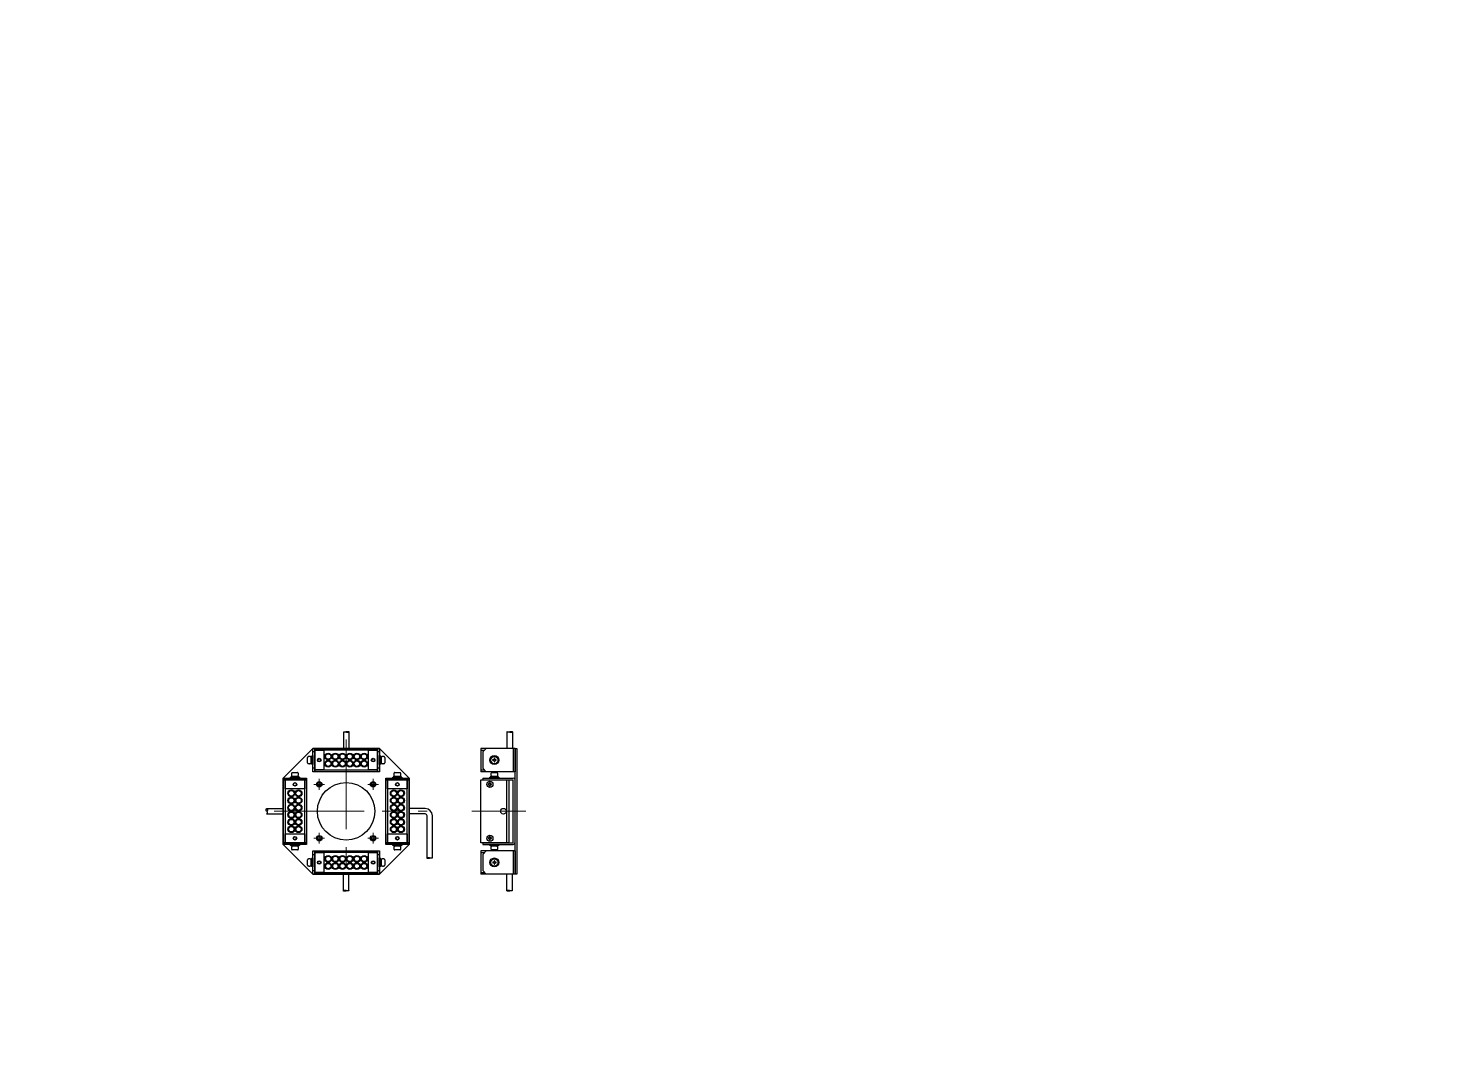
# Paper-space layout 'A3_1_2' of a CAD drawing. Header units: millimetres. Extents: x 0 to 392, y 0 to 286.
# The model-space entities are those that its viewports show. They can reach past a viewport. Long polylines and large blocks are cut down to what shows.
import ezdxf

# ---------------------------------------------------------------- set-up
doc = ezdxf.new("R2010")
doc.units = ezdxf.units.MM
doc.linetypes.add('CENTER', pattern=[2, 1.25, -0.25, 0.25, -0.25])
doc.layers.get('0').update_dxf_attribs({"lineweight": 30})
doc.layers.add('2KD_寸法１', color=7, linetype='Continuous', lineweight=15)
doc.layers.add('PINOFF', color=6, linetype='Continuous', lineweight=9)
doc.layers.get('PINOFF').freeze()

# ---------------------------------------------------------------- blocks, each defined once
blk = doc.blocks.new('A$C198401AF')
for p, q in [((14.5, 44.31), (14.5, 35)), ((17.5, 44.31), (17.5, 35)), ((3, 35), (0, 35)), ((0, 35), (0, 34)), ((0, 34), (2, 34)), ((0, 34), (0, 23)), ((1, 33), (3, 35)), ((1, 33), (1, 24)), ((19, 35), (3, 35)), ((18, 35), (18, 22)), ((19, 35), (20, 35)), ((19, -35), (19, 35)), ((19, 35), (19, 22)), ((20, 35), (20, -35)), ((1, 24), (3, 22)), ((7.21, 28.7), (6.91, 28.7)), ((7.21, 28.3), (6.91, 28.3)), ((7.3, 28.79), (7.21, 28.7)), ((7.3, 28.21), (7.21, 28.3)), ((7.3, 28.79), (7.3, 29.09)), ((7.3, 28.21), (7.3, 27.91)), ((7.7, 28.79), (7.7, 29.09)), ((7.7, 28.79), (7.79, 28.7)), ((7.7, 28.21), (7.79, 28.3)), ((7.7, 28.21), (7.7, 27.91)), ((7.79, 28.7), (8.09, 28.7)), ((7.79, 28.3), (8.09, 28.3)), ((0, 23), (2, 23)), ((0, 23), (0, 22)), ((3, 22), (0, 22)), ((0, 17.5), (15.5, 17.5)), ((0, -17.5), (0, 17.5)), ((1, 18.5), (18, 18.5)), ((1, 18.5), (1, 17.5)), ((1, 17.5), (18, 17.5)), ((19, 22), (3, 22)), ((5, 19), (10, 19)), ((5, 18.5), (5, 19)), ((10, 18.5), (5, 18.5)), ((5.5, 19.5), (9.5, 19.5)), ((5.5, 19), (5.5, 19.5)), ((9.5, 19), (5.5, 19)), ((6, 21.5), (9, 21.5)), ((6, 19.5), (9, 19.5)), ((9.5, 19.5), (9.5, 19)), ((10, 19), (10, 18.5)), ((14.5, -17.5), (14.5, 17.5)), ((15.5, 17.5), (15.5, -17.5)), ((18, -17.5), (18, 17.5)), ((19, -17.5), (19, 17.5)), ((4.71, 15.2), (4.41, 15.2)), ((4.71, 14.8), (4.41, 14.8)), ((4.71, 15.2), (4.8, 15.29)), ((4.71, 14.8), (4.8, 14.71)), ((4.8, 15.29), (4.8, 15.59)), ((4.8, 14.71), (4.8, 14.41)), ((5.2, 15.29), (5.2, 15.59)), ((5.29, 15.2), (5.2, 15.29)), ((5.29, 14.8), (5.2, 14.71)), ((5.2, 14.71), (5.2, 14.41)), ((5.29, 15.2), (5.59, 15.2)), ((5.29, 14.8), (5.59, 14.8)), ((4.71, -14.8), (4.41, -14.8)), ((4.71, -15.2), (4.41, -15.2)), ((4.71, -14.8), (4.8, -14.71)), ((4.71, -15.2), (4.8, -15.29)), ((4.8, -14.71), (4.8, -14.41)), ((4.8, -15.29), (4.8, -15.59)), ((5.2, -14.71), (5.2, -14.41)), ((5.29, -14.8), (5.2, -14.71)), ((5.29, -15.2), (5.2, -15.29)), ((5.2, -15.29), (5.2, -15.59)), ((5.29, -14.8), (5.59, -14.8)), ((5.29, -15.2), (5.59, -15.2)), ((15.5, -17.5), (0, -17.5)), ((3, -22), (0, -22)), ((0, -22), (0, -23)), ((0, -23), (2, -23)), ((0, -23), (0, -34)), ((1, -17.5), (18, -17.5)), ((1, -17.5), (1, -18.5)), ((1, -18.5), (18, -18.5)), ((1, -24), (3, -22)), ((19, -22), (3, -22)), ((5, -19), (5, -18.5)), ((5, -18.5), (10, -18.5)), ((10, -19), (5, -19)), ((5.5, -19.5), (5.5, -19)), ((5.5, -19), (9.5, -19)), ((9.5, -19.5), (5.5, -19.5)), ((9, -19.5), (6, -19.5)), ((9, -21.5), (6, -21.5)), ((9.5, -19), (9.5, -19.5)), ((10, -18.5), (10, -19)), ((18, -22), (18, -35)), ((19, -22), (19, -35)), ((1, -24), (1, -33)), ((7.21, -28.3), (6.91, -28.3)), ((7.21, -28.7), (6.91, -28.7)), ((7.3, -28.21), (7.21, -28.3)), ((7.3, -28.79), (7.21, -28.7)), ((7.3, -28.21), (7.3, -27.91)), ((7.3, -28.79), (7.3, -29.09)), ((7.7, -28.21), (7.7, -27.91)), ((7.7, -28.21), (7.79, -28.3)), ((7.7, -28.79), (7.79, -28.7)), ((7.7, -28.79), (7.7, -29.09)), ((7.79, -28.3), (8.09, -28.3)), ((7.79, -28.7), (8.09, -28.7)), ((0, -34), (2, -34)), ((0, -34), (0, -35)), ((3, -35), (0, -35)), ((1, -33), (3, -35)), ((19, -35), (3, -35)), ((14.5, -44.31), (14.5, -35)), ((17.5, -44.31), (17.5, -35)), ((20, -35), (19, -35))]:
    blk.add_line(p, q)
for points in [[(16, 44.26), (15.99, 44.22), (15.95, 44.18), (15.9, 44.14), (15.82, 44.11), (15.73, 44.08), (15.62, 44.05), (15.51, 44.03), (15.38, 44.02), (15.25, 44.02), (15.12, 44.02), (14.99, 44.03), (14.88, 44.05), (14.77, 44.08), (14.68, 44.11), (14.6, 44.14), (14.55, 44.18), (14.51, 44.22), (14.5, 44.26)], [(17.38, 44.25), (17.38, 44.22), (17.37, 44.18), (17.35, 44.15), (17.34, 44.11), (17.31, 44.08), (17.28, 44.05), (17.25, 44.02), (17.21, 43.99), (17.17, 43.97), (17.12, 43.94), (17.07, 43.92), (17.02, 43.9), (16.96, 43.89), (16.91, 43.87), (16.85, 43.86), (16.78, 43.86), (16.72, 43.85), (16.66, 43.85), (16.6, 43.85), (16.53, 43.86), (16.47, 43.86), (16.41, 43.87), (16.36, 43.89), (16.3, 43.9), (16.25, 43.92), (16.2, 43.94), (16.15, 43.97), (16.11, 43.99), (16.07, 44.02), (16.04, 44.05), (16.01, 44.08), (15.98, 44.11), (15.96, 44.15), (15.95, 44.18), (15.94, 44.22), (15.94, 44.25)], [(16, 44.26), (16.01, 44.3), (16.05, 44.34), (16.1, 44.38), (16.18, 44.41), (16.27, 44.44), (16.38, 44.47), (16.49, 44.49), (16.62, 44.5), (16.75, 44.5), (16.88, 44.5), (17.01, 44.49), (17.13, 44.47), (17.23, 44.44), (17.32, 44.41), (17.4, 44.38), (17.45, 44.34), (17.49, 44.3), (17.5, 44.26)], [(6.91, 28.7), (6.88, 28.7), (6.84, 28.69), (6.81, 28.69), (6.78, 28.68), (6.75, 28.68), (6.72, 28.67), (6.69, 28.66), (6.66, 28.65), (6.64, 28.64), (6.61, 28.63), (6.59, 28.61), (6.57, 28.6), (6.56, 28.58), (6.54, 28.57), (6.53, 28.55), (6.53, 28.53), (6.52, 28.52), (6.52, 28.5), (6.52, 28.48), (6.53, 28.47), (6.53, 28.45), (6.54, 28.43), (6.56, 28.42), (6.57, 28.4), (6.59, 28.39), (6.61, 28.37), (6.64, 28.36), (6.66, 28.35), (6.69, 28.34), (6.72, 28.33), (6.75, 28.32), (6.78, 28.32), (6.81, 28.31), (6.84, 28.31), (6.88, 28.3), (6.91, 28.3)], [(7.7, 29.09), (7.7, 29.12), (7.69, 29.16), (7.69, 29.19), (7.68, 29.22), (7.68, 29.25), (7.67, 29.28), (7.66, 29.31), (7.65, 29.34), (7.64, 29.36), (7.63, 29.39), (7.61, 29.41), (7.6, 29.43), (7.58, 29.44), (7.57, 29.46), (7.55, 29.47), (7.53, 29.47), (7.52, 29.48), (7.5, 29.48), (7.48, 29.48), (7.47, 29.47), (7.45, 29.47), (7.43, 29.46), (7.42, 29.44), (7.4, 29.43), (7.39, 29.41), (7.37, 29.39), (7.36, 29.36), (7.35, 29.34), (7.34, 29.31), (7.33, 29.28), (7.32, 29.25), (7.32, 29.22), (7.31, 29.19), (7.31, 29.16), (7.3, 29.12), (7.3, 29.09)], [(7.3, 27.91), (7.3, 27.88), (7.31, 27.84), (7.31, 27.81), (7.32, 27.78), (7.32, 27.75), (7.33, 27.72), (7.34, 27.69), (7.35, 27.66), (7.36, 27.64), (7.37, 27.61), (7.39, 27.59), (7.4, 27.57), (7.42, 27.56), (7.43, 27.54), (7.45, 27.53), (7.47, 27.53), (7.48, 27.52), (7.5, 27.52), (7.52, 27.52), (7.53, 27.53), (7.55, 27.53), (7.57, 27.54), (7.58, 27.56), (7.6, 27.57), (7.61, 27.59), (7.63, 27.61), (7.64, 27.64), (7.65, 27.66), (7.66, 27.69), (7.67, 27.72), (7.68, 27.75), (7.68, 27.78), (7.69, 27.81), (7.69, 27.84), (7.7, 27.88), (7.7, 27.91)], [(8.09, 28.3), (8.12, 28.3), (8.16, 28.31), (8.19, 28.31), (8.22, 28.32), (8.25, 28.32), (8.28, 28.33), (8.31, 28.34), (8.34, 28.35), (8.36, 28.36), (8.39, 28.37), (8.41, 28.39), (8.43, 28.4), (8.44, 28.42), (8.46, 28.43), (8.47, 28.45), (8.47, 28.47), (8.48, 28.48), (8.48, 28.5), (8.48, 28.52), (8.47, 28.53), (8.47, 28.55), (8.46, 28.57), (8.44, 28.58), (8.43, 28.6), (8.41, 28.61), (8.39, 28.63), (8.36, 28.64), (8.34, 28.65), (8.31, 28.66), (8.28, 28.67), (8.25, 28.68), (8.22, 28.68), (8.19, 28.69), (8.16, 28.69), (8.12, 28.7), (8.09, 28.7)], [(5.2, 15.59), (5.2, 15.62), (5.19, 15.66), (5.19, 15.69), (5.18, 15.72), (5.18, 15.75), (5.17, 15.78), (5.16, 15.81), (5.15, 15.84), (5.14, 15.86), (5.13, 15.89), (5.11, 15.91), (5.1, 15.93), (5.08, 15.94), (5.07, 15.96), (5.05, 15.97), (5.03, 15.97), (5.02, 15.98), (5, 15.98), (4.98, 15.98), (4.97, 15.97), (4.95, 15.97), (4.93, 15.96), (4.92, 15.94), (4.9, 15.93), (4.89, 15.91), (4.87, 15.89), (4.86, 15.86), (4.85, 15.84), (4.84, 15.81), (4.83, 15.78), (4.82, 15.75), (4.82, 15.72), (4.81, 15.69), (4.81, 15.66), (4.81, 15.62), (4.8, 15.59)], [(6, 21.5), (5.96, 21.5), (5.91, 21.48), (5.87, 21.47), (5.83, 21.44), (5.79, 21.41), (5.75, 21.37), (5.71, 21.32), (5.68, 21.27), (5.65, 21.21), (5.62, 21.14), (5.59, 21.07), (5.57, 21), (5.55, 20.92), (5.53, 20.84), (5.52, 20.76), (5.51, 20.67), (5.5, 20.59), (5.5, 20.5), (5.5, 20.41), (5.51, 20.33), (5.52, 20.24), (5.53, 20.16), (5.55, 20.08), (5.57, 20), (5.59, 19.93), (5.62, 19.86), (5.65, 19.79), (5.68, 19.73), (5.71, 19.68), (5.75, 19.63), (5.79, 19.59), (5.83, 19.56), (5.87, 19.53), (5.91, 19.52), (5.96, 19.5), (6, 19.5)], [(9, 19.5), (9.04, 19.5), (9.09, 19.52), (9.13, 19.53), (9.17, 19.56), (9.21, 19.59), (9.25, 19.63), (9.29, 19.68), (9.32, 19.73), (9.35, 19.79), (9.38, 19.86), (9.41, 19.93), (9.43, 20), (9.45, 20.08), (9.47, 20.16), (9.48, 20.24), (9.49, 20.33), (9.5, 20.41), (9.5, 20.5), (9.5, 20.59), (9.49, 20.67), (9.48, 20.76), (9.47, 20.84), (9.45, 20.92), (9.43, 21), (9.41, 21.07), (9.38, 21.14), (9.35, 21.21), (9.32, 21.27), (9.29, 21.32), (9.25, 21.37), (9.21, 21.41), (9.17, 21.44), (9.13, 21.47), (9.09, 21.48), (9.04, 21.5), (9, 21.5)], [(4.41, 15.2), (4.38, 15.19), (4.34, 15.19), (4.31, 15.19), (4.28, 15.18), (4.25, 15.18), (4.22, 15.17), (4.19, 15.16), (4.16, 15.15), (4.14, 15.14), (4.11, 15.13), (4.09, 15.11), (4.07, 15.1), (4.06, 15.08), (4.04, 15.07), (4.03, 15.05), (4.03, 15.03), (4.02, 15.02), (4.02, 15), (4.02, 14.98), (4.03, 14.97), (4.03, 14.95), (4.04, 14.93), (4.06, 14.92), (4.07, 14.9), (4.09, 14.89), (4.11, 14.87), (4.14, 14.86), (4.16, 14.85), (4.19, 14.84), (4.22, 14.83), (4.25, 14.82), (4.28, 14.82), (4.31, 14.81), (4.34, 14.81), (4.38, 14.8), (4.41, 14.8)], [(4.8, 14.41), (4.81, 14.38), (4.81, 14.34), (4.81, 14.31), (4.82, 14.28), (4.82, 14.25), (4.83, 14.22), (4.84, 14.19), (4.85, 14.16), (4.86, 14.14), (4.87, 14.11), (4.89, 14.09), (4.9, 14.07), (4.92, 14.06), (4.93, 14.04), (4.95, 14.03), (4.97, 14.03), (4.98, 14.02), (5, 14.02), (5.02, 14.02), (5.03, 14.03), (5.05, 14.03), (5.07, 14.04), (5.08, 14.06), (5.1, 14.07), (5.11, 14.09), (5.13, 14.11), (5.14, 14.14), (5.15, 14.16), (5.16, 14.19), (5.17, 14.22), (5.18, 14.25), (5.18, 14.28), (5.19, 14.31), (5.19, 14.34), (5.2, 14.38), (5.2, 14.41)], [(5.59, 14.8), (5.62, 14.8), (5.66, 14.81), (5.69, 14.81), (5.72, 14.82), (5.75, 14.82), (5.78, 14.83), (5.81, 14.84), (5.84, 14.85), (5.86, 14.86), (5.89, 14.87), (5.91, 14.89), (5.93, 14.9), (5.94, 14.92), (5.96, 14.93), (5.97, 14.95), (5.97, 14.97), (5.98, 14.98), (5.98, 15), (5.98, 15.02), (5.97, 15.03), (5.97, 15.05), (5.96, 15.07), (5.94, 15.08), (5.93, 15.1), (5.91, 15.11), (5.89, 15.13), (5.86, 15.14), (5.84, 15.15), (5.81, 15.16), (5.78, 15.17), (5.75, 15.18), (5.72, 15.18), (5.69, 15.19), (5.66, 15.19), (5.62, 15.19), (5.59, 15.2)], [(4.41, -14.8), (4.38, -14.81), (4.34, -14.81), (4.31, -14.81), (4.28, -14.82), (4.25, -14.82), (4.22, -14.83), (4.19, -14.84), (4.16, -14.85), (4.14, -14.86), (4.11, -14.87), (4.09, -14.89), (4.07, -14.9), (4.06, -14.92), (4.04, -14.93), (4.03, -14.95), (4.03, -14.97), (4.02, -14.98), (4.02, -15), (4.02, -15.02), (4.03, -15.03), (4.03, -15.05), (4.04, -15.07), (4.06, -15.08), (4.07, -15.1), (4.09, -15.11), (4.11, -15.13), (4.14, -15.14), (4.16, -15.15), (4.19, -15.16), (4.22, -15.17), (4.25, -15.18), (4.28, -15.18), (4.31, -15.19), (4.34, -15.19), (4.38, -15.2), (4.41, -15.2)], [(5.2, -14.41), (5.2, -14.38), (5.19, -14.34), (5.19, -14.31), (5.18, -14.28), (5.18, -14.25), (5.17, -14.22), (5.16, -14.19), (5.15, -14.16), (5.14, -14.14), (5.13, -14.11), (5.11, -14.09), (5.1, -14.07), (5.08, -14.06), (5.07, -14.04), (5.05, -14.03), (5.03, -14.03), (5.02, -14.02), (5, -14.02), (4.98, -14.02), (4.97, -14.03), (4.95, -14.03), (4.93, -14.04), (4.92, -14.06), (4.9, -14.07), (4.89, -14.09), (4.87, -14.11), (4.86, -14.14), (4.85, -14.16), (4.84, -14.19), (4.83, -14.22), (4.82, -14.25), (4.82, -14.28), (4.81, -14.31), (4.81, -14.34), (4.81, -14.38), (4.8, -14.41)], [(4.8, -15.59), (4.81, -15.62), (4.81, -15.66), (4.81, -15.69), (4.82, -15.72), (4.82, -15.75), (4.83, -15.78), (4.84, -15.81), (4.85, -15.84), (4.86, -15.86), (4.87, -15.89), (4.89, -15.91), (4.9, -15.93), (4.92, -15.94), (4.93, -15.96), (4.95, -15.97), (4.97, -15.97), (4.98, -15.98), (5, -15.98), (5.02, -15.98), (5.03, -15.97), (5.05, -15.97), (5.07, -15.96), (5.08, -15.94), (5.1, -15.93), (5.11, -15.91), (5.13, -15.89), (5.14, -15.86), (5.15, -15.84), (5.16, -15.81), (5.17, -15.78), (5.18, -15.75), (5.18, -15.72), (5.19, -15.69), (5.19, -15.66), (5.2, -15.62), (5.2, -15.59)], [(5.59, -15.2), (5.62, -15.2), (5.66, -15.19), (5.69, -15.19), (5.72, -15.18), (5.75, -15.18), (5.78, -15.17), (5.81, -15.16), (5.84, -15.15), (5.86, -15.14), (5.89, -15.13), (5.91, -15.11), (5.93, -15.1), (5.94, -15.08), (5.96, -15.07), (5.97, -15.05), (5.97, -15.03), (5.98, -15.02), (5.98, -15), (5.98, -14.98), (5.97, -14.97), (5.97, -14.95), (5.96, -14.93), (5.94, -14.92), (5.93, -14.9), (5.91, -14.89), (5.89, -14.87), (5.86, -14.86), (5.84, -14.85), (5.81, -14.84), (5.78, -14.83), (5.75, -14.82), (5.72, -14.82), (5.69, -14.81), (5.66, -14.81), (5.62, -14.81), (5.59, -14.8)], [(6, -19.5), (5.96, -19.5), (5.91, -19.52), (5.87, -19.53), (5.83, -19.56), (5.79, -19.59), (5.75, -19.63), (5.71, -19.68), (5.68, -19.73), (5.65, -19.79), (5.62, -19.86), (5.59, -19.93), (5.57, -20), (5.55, -20.08), (5.53, -20.16), (5.52, -20.24), (5.51, -20.33), (5.5, -20.41), (5.5, -20.5), (5.5, -20.59), (5.51, -20.67), (5.52, -20.76), (5.53, -20.84), (5.55, -20.92), (5.57, -21), (5.59, -21.07), (5.62, -21.14), (5.65, -21.21), (5.68, -21.27), (5.71, -21.32), (5.75, -21.37), (5.79, -21.41), (5.83, -21.44), (5.87, -21.47), (5.91, -21.48), (5.96, -21.5), (6, -21.5)], [(9, -21.5), (9.04, -21.5), (9.09, -21.48), (9.13, -21.47), (9.17, -21.44), (9.21, -21.41), (9.25, -21.37), (9.29, -21.32), (9.32, -21.27), (9.35, -21.21), (9.38, -21.14), (9.41, -21.07), (9.43, -21), (9.45, -20.92), (9.47, -20.84), (9.48, -20.76), (9.49, -20.67), (9.5, -20.59), (9.5, -20.5), (9.5, -20.41), (9.49, -20.33), (9.48, -20.24), (9.47, -20.16), (9.45, -20.08), (9.43, -20), (9.41, -19.93), (9.38, -19.86), (9.35, -19.79), (9.32, -19.73), (9.29, -19.68), (9.25, -19.63), (9.21, -19.59), (9.17, -19.56), (9.13, -19.53), (9.09, -19.52), (9.04, -19.5), (9, -19.5)], [(6.91, -28.3), (6.88, -28.3), (6.84, -28.31), (6.81, -28.31), (6.78, -28.32), (6.75, -28.32), (6.72, -28.33), (6.69, -28.34), (6.66, -28.35), (6.64, -28.36), (6.61, -28.37), (6.59, -28.39), (6.57, -28.4), (6.56, -28.42), (6.54, -28.43), (6.53, -28.45), (6.53, -28.47), (6.52, -28.48), (6.52, -28.5), (6.52, -28.52), (6.53, -28.53), (6.53, -28.55), (6.54, -28.57), (6.56, -28.58), (6.57, -28.6), (6.59, -28.61), (6.61, -28.63), (6.64, -28.64), (6.66, -28.65), (6.69, -28.66), (6.72, -28.67), (6.75, -28.68), (6.78, -28.68), (6.81, -28.69), (6.84, -28.69), (6.88, -28.7), (6.91, -28.7)], [(7.7, -27.91), (7.7, -27.88), (7.69, -27.84), (7.69, -27.81), (7.68, -27.78), (7.68, -27.75), (7.67, -27.72), (7.66, -27.69), (7.65, -27.66), (7.64, -27.64), (7.63, -27.61), (7.61, -27.59), (7.6, -27.57), (7.58, -27.56), (7.57, -27.54), (7.55, -27.53), (7.53, -27.53), (7.52, -27.52), (7.5, -27.52), (7.48, -27.52), (7.47, -27.53), (7.45, -27.53), (7.43, -27.54), (7.42, -27.56), (7.4, -27.57), (7.39, -27.59), (7.37, -27.61), (7.36, -27.64), (7.35, -27.66), (7.34, -27.69), (7.33, -27.72), (7.32, -27.75), (7.32, -27.78), (7.31, -27.81), (7.31, -27.84), (7.3, -27.88), (7.3, -27.91)], [(7.3, -29.09), (7.3, -29.12), (7.31, -29.16), (7.31, -29.19), (7.32, -29.22), (7.32, -29.25), (7.33, -29.28), (7.34, -29.31), (7.35, -29.34), (7.36, -29.36), (7.37, -29.39), (7.39, -29.41), (7.4, -29.43), (7.42, -29.44), (7.43, -29.46), (7.45, -29.47), (7.47, -29.47), (7.48, -29.48), (7.5, -29.48), (7.52, -29.48), (7.53, -29.47), (7.55, -29.47), (7.57, -29.46), (7.58, -29.44), (7.6, -29.43), (7.61, -29.41), (7.63, -29.39), (7.64, -29.36), (7.65, -29.34), (7.66, -29.31), (7.67, -29.28), (7.68, -29.25), (7.68, -29.22), (7.69, -29.19), (7.69, -29.16), (7.7, -29.12), (7.7, -29.09)], [(8.09, -28.7), (8.12, -28.7), (8.16, -28.69), (8.19, -28.69), (8.22, -28.68), (8.25, -28.68), (8.28, -28.67), (8.31, -28.66), (8.34, -28.65), (8.36, -28.64), (8.39, -28.63), (8.41, -28.61), (8.43, -28.6), (8.44, -28.58), (8.46, -28.57), (8.47, -28.55), (8.47, -28.53), (8.48, -28.52), (8.48, -28.5), (8.48, -28.48), (8.47, -28.47), (8.47, -28.45), (8.46, -28.43), (8.44, -28.42), (8.43, -28.4), (8.41, -28.39), (8.39, -28.37), (8.36, -28.36), (8.34, -28.35), (8.31, -28.34), (8.28, -28.33), (8.25, -28.32), (8.22, -28.32), (8.19, -28.31), (8.16, -28.31), (8.12, -28.3), (8.09, -28.3)], [(16, -44.26), (15.99, -44.3), (15.95, -44.34), (15.9, -44.38), (15.82, -44.41), (15.73, -44.44), (15.62, -44.47), (15.51, -44.49), (15.38, -44.5), (15.25, -44.5), (15.12, -44.5), (14.99, -44.49), (14.88, -44.47), (14.77, -44.44), (14.68, -44.41), (14.6, -44.38), (14.55, -44.34), (14.51, -44.3), (14.5, -44.26)], [(14.62, -44.25), (14.62, -44.22), (14.63, -44.18), (14.65, -44.15), (14.66, -44.11), (14.69, -44.08), (14.72, -44.05), (14.75, -44.02), (14.79, -43.99), (14.83, -43.97), (14.88, -43.94), (14.93, -43.92), (14.98, -43.9), (15.04, -43.89), (15.09, -43.87), (15.15, -43.86), (15.22, -43.86), (15.28, -43.85), (15.34, -43.85), (15.4, -43.85), (15.47, -43.86), (15.53, -43.86), (15.59, -43.87), (15.64, -43.89), (15.7, -43.9), (15.75, -43.92), (15.8, -43.94), (15.85, -43.97), (15.89, -43.99), (15.93, -44.02), (15.96, -44.05), (15.99, -44.08), (16.02, -44.11), (16.04, -44.15), (16.05, -44.18), (16.06, -44.22), (16.06, -44.25)], [(16, -44.26), (16.01, -44.22), (16.05, -44.18), (16.1, -44.14), (16.18, -44.11), (16.27, -44.08), (16.38, -44.05), (16.49, -44.03), (16.62, -44.02), (16.75, -44.02), (16.88, -44.02), (17.01, -44.03), (17.13, -44.05), (17.23, -44.08), (17.32, -44.11), (17.4, -44.14), (17.45, -44.18), (17.49, -44.22), (17.5, -44.26)]]:
    blk.add_lwpolyline(points)
for centre, radius in [((7.5, 28.5), 2.5), ((7.5, 28.5), 2), ((5, 15), 1.7), ((12.5, 0), 1.6), ((5, -15), 1.7), ((7.5, -28.5), 2.5), ((7.5, -28.5), 2)]:
    blk.add_circle(centre, radius)
for centre, start, end in [((18, 17.5), 0, 90), ((18, -17.5), 270, 0)]:
    blk.add_arc(centre, 1, start, end)
blk = doc.blocks.new('A$C317C3CD6')
for p, q in [((-1.5, 44.31), (-1.5, 35)), ((1.5, 44.31), (1.5, 35)), ((-18.5, 35), (-35, 18.5)), ((-18.5, 22), (-18.5, 35)), ((-18.5, 35), (-17.5, 35)), ((18.5, 35), (-18.5, 35)), ((-17.5, 33), (-18.5, 33)), ((-17.5, 22), (-17.5, 35)), ((-17.5, 35), (17.5, 35)), ((-17.5, 35), (-17.5, 22)), ((17.5, 34), (-17.5, 34)), ((-17.5, 23), (-17.5, 34)), ((-17.5, 34), (-12.5, 34)), ((-12.5, 34), (-12.5, 23)), ((12.5, 23), (12.5, 34)), ((12.5, 34), (17.5, 34)), ((17.5, 35), (17.5, 22)), ((17.5, 22), (17.5, 35)), ((17.5, 35), (18.5, 35)), ((17.5, 34), (17.5, 23)), ((18.5, 33), (17.5, 33)), ((18.5, 35), (35, 18.5)), ((18.5, 35), (18.5, 22)), ((-21.5, 27), (-21.5, 30)), ((-19.5, 26.5), (-19.5, 30.5)), ((-19.5, 30.5), (-19, 30.5)), ((-19.5, 27), (-19.5, 30)), ((-19, 26.5), (-19.5, 26.5)), ((-19, 26), (-19, 31)), ((-19, 31), (-18.5, 31)), ((-19, 30.5), (-19, 26.5)), ((-18.5, 26), (-19, 26)), ((-18.5, 31), (-18.5, 26)), ((-17.5, 24), (-18.5, 24)), ((18.5, 24), (17.5, 24)), ((18.5, 26), (18.5, 31)), ((18.5, 31), (19, 31)), ((19, 26), (18.5, 26)), ((19, 31), (19, 26)), ((19, 26.5), (19, 30.5)), ((19, 30.5), (19.5, 30.5)), ((19.5, 26.5), (19, 26.5)), ((19.5, 30.5), (19.5, 26.5)), ((19.5, 30), (19.5, 27)), ((21.5, 30), (21.5, 27)), ((-35, 17.5), (-35, 18.5)), ((-35, 18.5), (-22, 18.5)), ((-35, 18.5), (-35, -18.5)), ((-35, 17.5), (-22, 17.5)), ((-35, -17.5), (-35, 17.5)), ((-22, 17.5), (-35, 17.5)), ((-34, 17.5), (-34, -17.5)), ((-34, 17.5), (-23, 17.5)), ((-34, 12.5), (-34, 17.5)), ((-33, 18.5), (-33, 17.5)), ((-31, 19), (-26, 19)), ((-31, 18.5), (-31, 19)), ((-26, 18.5), (-31, 18.5)), ((-30.5, 19.5), (-26.5, 19.5)), ((-30.5, 19), (-30.5, 19.5)), ((-26.5, 19), (-30.5, 19)), ((-30, 21.5), (-27, 21.5)), ((-30, 19.5), (-27, 19.5)), ((-26.5, 19.5), (-26.5, 19)), ((-26, 19), (-26, 18.5)), ((-24, 18.5), (-24, 17.5)), ((-23, -17.5), (-23, 17.5)), ((-23, 17.5), (-23, 12.5)), ((-22, 18.5), (-22, 17.5)), ((-22, 17.5), (-22, -17.5)), ((-17.5, 22), (-18.5, 22)), ((-17.5, 23), (17.5, 23)), ((-12.5, 23), (-17.5, 23)), ((17.5, 22), (-17.5, 22)), ((17.5, 23), (12.5, 23)), ((18.5, 22), (17.5, 22)), ((22, 17.5), (22, 18.5)), ((22, 18.5), (35, 18.5)), ((22, -17.5), (22, 17.5)), ((22, 17.5), (35, 17.5)), ((35, 17.5), (22, 17.5)), ((23, 17.5), (23, -17.5)), ((23, 12.5), (23, 17.5)), ((23, 17.5), (34, 17.5)), ((24, 17.5), (24, 18.5)), ((26, 19), (31, 19)), ((26, 18.5), (26, 19)), ((31, 18.5), (26, 18.5)), ((26.5, 19.5), (30.5, 19.5)), ((26.5, 19), (26.5, 19.5)), ((30.5, 19), (26.5, 19)), ((27, 21.5), (30, 21.5)), ((27, 19.5), (30, 19.5)), ((30.5, 19.5), (30.5, 19)), ((31, 19), (31, 18.5)), ((33, 17.5), (33, 18.5)), ((34, -17.5), (34, 17.5)), ((34, 17.5), (34, 12.5)), ((35, 18.5), (35, 17.5)), ((35, -18.5), (35, 18.5)), ((35, 17.5), (35, -17.5)), ((-23, 12.5), (-34, 12.5)), ((34, 12.5), (23, 12.5)), ((-44.31, 1.5), (-35, 1.5)), ((44, 1.5), (34.96, 1.5)), ((-44.31, -1.5), (-35, -1.5)), ((44, -1.5), (35, -1.5)), ((45, -16.9), (45, -2.5)), ((48, -16.9), (48, -2.5)), ((-34, -12.5), (-23, -12.5)), ((-34, -17.5), (-34, -12.5)), ((-23, -12.5), (-23, -17.5)), ((23, -17.5), (23, -12.5)), ((23, -12.5), (34, -12.5)), ((34, -12.5), (34, -17.5)), ((-22, -17.5), (-35, -17.5)), ((-35, -18.5), (-35, -17.5)), ((-35, -17.5), (-22, -17.5)), ((-22, -18.5), (-35, -18.5)), ((-35, -18.5), (-18.5, -35)), ((-23, -17.5), (-34, -17.5)), ((-33, -17.5), (-33, -18.5)), ((-31, -19), (-31, -18.5)), ((-31, -18.5), (-26, -18.5)), ((-26, -19), (-31, -19)), ((-30.5, -19.5), (-30.5, -19)), ((-30.5, -19), (-26.5, -19)), ((-26.5, -19.5), (-30.5, -19.5)), ((-27, -19.5), (-30, -19.5)), ((-27, -21.5), (-30, -21.5)), ((-26.5, -19), (-26.5, -19.5)), ((-26, -18.5), (-26, -19)), ((-24, -17.5), (-24, -18.5)), ((-22, -17.5), (-22, -18.5)), ((-18.5, -22), (-17.5, -22)), ((-18.5, -35), (-18.5, -22)), ((-17.5, -35), (-17.5, -22)), ((-17.5, -22), (17.5, -22)), ((-17.5, -22), (-17.5, -35)), ((17.5, -23), (-17.5, -23)), ((-17.5, -34), (-17.5, -23)), ((-17.5, -23), (-12.5, -23)), ((-12.5, -23), (-12.5, -34)), ((12.5, -34), (12.5, -23)), ((12.5, -23), (17.5, -23)), ((17.5, -22), (17.5, -35)), ((17.5, -22), (18.5, -22)), ((17.5, -35), (17.5, -22)), ((17.5, -23), (17.5, -34)), ((18.5, -35), (35, -18.5)), ((18.5, -22), (18.5, -35)), ((35, -17.5), (22, -17.5)), ((22, -18.5), (22, -17.5)), ((22, -17.5), (35, -17.5)), ((35, -18.5), (22, -18.5)), ((34, -17.5), (23, -17.5)), ((24, -18.5), (24, -17.5)), ((26, -19), (26, -18.5)), ((26, -18.5), (31, -18.5)), ((31, -19), (26, -19)), ((26.5, -19.5), (26.5, -19)), ((26.5, -19), (30.5, -19)), ((30.5, -19.5), (26.5, -19.5)), ((30, -19.5), (27, -19.5)), ((30, -21.5), (27, -21.5)), ((30.5, -19), (30.5, -19.5)), ((31, -18.5), (31, -19)), ((33, -18.5), (33, -17.5)), ((35, -17.5), (35, -18.5)), ((45, -26.11), (45, -16.9)), ((48, -26.11), (48, -16.9)), ((-21.5, -30), (-21.5, -27)), ((-19.5, -30.5), (-19.5, -26.5)), ((-19.5, -26.5), (-19, -26.5)), ((-19.5, -30), (-19.5, -27)), ((-19, -30.5), (-19.5, -30.5)), ((-19, -31), (-19, -26)), ((-19, -26), (-18.5, -26)), ((-19, -26.5), (-19, -30.5)), ((-18.5, -31), (-19, -31)), ((-18.5, -24), (-17.5, -24)), ((-18.5, -26), (-18.5, -31)), ((17.5, -24), (18.5, -24)), ((18.5, -31), (18.5, -26)), ((18.5, -26), (19, -26)), ((19, -31), (18.5, -31)), ((19, -26), (19, -31)), ((19, -30.5), (19, -26.5)), ((19, -26.5), (19.5, -26.5)), ((19.5, -30.5), (19, -30.5)), ((19.5, -26.5), (19.5, -30.5)), ((19.5, -27), (19.5, -30)), ((21.5, -27), (21.5, -30)), ((-18.5, -33), (-17.5, -33)), ((-17.5, -35), (-18.5, -35)), ((-18.5, -35), (18.5, -35)), ((-17.5, -34), (17.5, -34)), ((-12.5, -34), (-17.5, -34)), ((17.5, -35), (-17.5, -35)), ((-1.5, -44.31), (-1.5, -35)), ((1.5, -44.31), (1.5, -35)), ((17.5, -34), (12.5, -34)), ((17.5, -33), (18.5, -33)), ((18.5, -35), (17.5, -35))]:
    blk.add_line(p, q)
for points in [[(0, 44.26), (-0.01, 44.22), (-0.05, 44.18), (-0.1, 44.14), (-0.18, 44.11), (-0.27, 44.08), (-0.38, 44.05), (-0.49, 44.03), (-0.62, 44.02), (-0.75, 44.02), (-0.88, 44.02), (-1.01, 44.03), (-1.12, 44.05), (-1.23, 44.08), (-1.32, 44.11), (-1.4, 44.14), (-1.45, 44.18), (-1.49, 44.22), (-1.5, 44.26)], [(1.38, 44.25), (1.38, 44.22), (1.37, 44.18), (1.35, 44.15), (1.34, 44.11), (1.31, 44.08), (1.28, 44.05), (1.25, 44.02), (1.21, 43.99), (1.17, 43.97), (1.12, 43.94), (1.07, 43.92), (1.02, 43.9), (0.96, 43.89), (0.91, 43.87), (0.85, 43.86), (0.78, 43.86), (0.72, 43.85), (0.66, 43.85), (0.6, 43.85), (0.53, 43.86), (0.47, 43.86), (0.41, 43.87), (0.36, 43.89), (0.3, 43.9), (0.25, 43.92), (0.2, 43.94), (0.15, 43.97), (0.11, 43.99), (0.07, 44.02), (0.04, 44.05), (0.01, 44.08), (-0.02, 44.11), (-0.04, 44.15), (-0.05, 44.18), (-0.06, 44.22), (-0.06, 44.25)], [(0, 44.26), (0.01, 44.3), (0.05, 44.34), (0.1, 44.38), (0.18, 44.41), (0.27, 44.44), (0.38, 44.47), (0.49, 44.49), (0.62, 44.5), (0.75, 44.5), (0.88, 44.5), (1.01, 44.49), (1.12, 44.47), (1.23, 44.44), (1.32, 44.41), (1.4, 44.38), (1.45, 44.34), (1.49, 44.3), (1.5, 44.26)], [(-19.5, 30), (-19.5, 30.04), (-19.52, 30.09), (-19.53, 30.13), (-19.56, 30.17), (-19.59, 30.21), (-19.63, 30.25), (-19.68, 30.29), (-19.73, 30.32), (-19.79, 30.35), (-19.86, 30.38), (-19.93, 30.41), (-20, 30.43), (-20.08, 30.45), (-20.16, 30.47), (-20.24, 30.48), (-20.33, 30.49), (-20.41, 30.5), (-20.5, 30.5), (-20.59, 30.5), (-20.67, 30.49), (-20.76, 30.48), (-20.84, 30.47), (-20.92, 30.45), (-21, 30.43), (-21.07, 30.41), (-21.14, 30.38), (-21.21, 30.35), (-21.27, 30.32), (-21.32, 30.29), (-21.37, 30.25), (-21.41, 30.21), (-21.44, 30.17), (-21.47, 30.13), (-21.48, 30.09), (-21.5, 30.04), (-21.5, 30)], [(-21.5, 27), (-21.5, 26.96), (-21.48, 26.91), (-21.47, 26.87), (-21.44, 26.83), (-21.41, 26.79), (-21.37, 26.75), (-21.32, 26.71), (-21.27, 26.68), (-21.21, 26.65), (-21.14, 26.62), (-21.07, 26.59), (-21, 26.57), (-20.92, 26.55), (-20.84, 26.53), (-20.76, 26.52), (-20.67, 26.51), (-20.59, 26.5), (-20.5, 26.5), (-20.41, 26.5), (-20.33, 26.51), (-20.24, 26.52), (-20.16, 26.53), (-20.08, 26.55), (-20, 26.57), (-19.93, 26.59), (-19.86, 26.62), (-19.79, 26.65), (-19.73, 26.68), (-19.68, 26.71), (-19.63, 26.75), (-19.59, 26.79), (-19.56, 26.83), (-19.53, 26.87), (-19.52, 26.91), (-19.5, 26.96), (-19.5, 27)], [(21.5, 30), (21.5, 30.04), (21.48, 30.09), (21.47, 30.13), (21.44, 30.17), (21.41, 30.21), (21.37, 30.25), (21.32, 30.29), (21.27, 30.32), (21.21, 30.35), (21.14, 30.38), (21.07, 30.41), (21, 30.43), (20.92, 30.45), (20.84, 30.47), (20.76, 30.48), (20.67, 30.49), (20.59, 30.5), (20.5, 30.5), (20.41, 30.5), (20.33, 30.49), (20.24, 30.48), (20.16, 30.47), (20.08, 30.45), (20, 30.43), (19.93, 30.41), (19.86, 30.38), (19.79, 30.35), (19.73, 30.32), (19.68, 30.29), (19.63, 30.25), (19.59, 30.21), (19.56, 30.17), (19.53, 30.13), (19.52, 30.09), (19.5, 30.04), (19.5, 30)], [(19.5, 27), (19.5, 26.96), (19.52, 26.91), (19.53, 26.87), (19.56, 26.83), (19.59, 26.79), (19.63, 26.75), (19.68, 26.71), (19.73, 26.68), (19.79, 26.65), (19.86, 26.62), (19.93, 26.59), (20, 26.57), (20.08, 26.55), (20.16, 26.53), (20.24, 26.52), (20.33, 26.51), (20.41, 26.5), (20.5, 26.5), (20.59, 26.5), (20.67, 26.51), (20.76, 26.52), (20.84, 26.53), (20.92, 26.55), (21, 26.57), (21.07, 26.59), (21.14, 26.62), (21.21, 26.65), (21.27, 26.68), (21.32, 26.71), (21.37, 26.75), (21.41, 26.79), (21.44, 26.83), (21.47, 26.87), (21.48, 26.91), (21.5, 26.96), (21.5, 27)], [(-30, 21.5), (-30.04, 21.5), (-30.09, 21.48), (-30.13, 21.47), (-30.17, 21.44), (-30.21, 21.41), (-30.25, 21.37), (-30.29, 21.32), (-30.32, 21.27), (-30.35, 21.21), (-30.38, 21.14), (-30.41, 21.07), (-30.43, 21), (-30.45, 20.92), (-30.47, 20.84), (-30.48, 20.76), (-30.49, 20.67), (-30.5, 20.59), (-30.5, 20.5), (-30.5, 20.41), (-30.49, 20.33), (-30.48, 20.24), (-30.47, 20.16), (-30.45, 20.08), (-30.43, 20), (-30.41, 19.93), (-30.38, 19.86), (-30.35, 19.79), (-30.32, 19.73), (-30.29, 19.68), (-30.25, 19.63), (-30.21, 19.59), (-30.17, 19.56), (-30.13, 19.53), (-30.09, 19.52), (-30.04, 19.5), (-30, 19.5)], [(-27, 19.5), (-26.96, 19.5), (-26.91, 19.52), (-26.87, 19.53), (-26.83, 19.56), (-26.79, 19.59), (-26.75, 19.63), (-26.71, 19.68), (-26.68, 19.73), (-26.65, 19.79), (-26.62, 19.86), (-26.59, 19.93), (-26.57, 20), (-26.55, 20.08), (-26.53, 20.16), (-26.52, 20.24), (-26.51, 20.33), (-26.5, 20.41), (-26.5, 20.5), (-26.5, 20.59), (-26.51, 20.67), (-26.52, 20.76), (-26.53, 20.84), (-26.55, 20.92), (-26.57, 21), (-26.59, 21.07), (-26.62, 21.14), (-26.65, 21.21), (-26.68, 21.27), (-26.71, 21.32), (-26.75, 21.37), (-26.79, 21.41), (-26.83, 21.44), (-26.87, 21.47), (-26.91, 21.48), (-26.96, 21.5), (-27, 21.5)], [(27, 21.5), (26.96, 21.5), (26.91, 21.48), (26.87, 21.47), (26.83, 21.44), (26.79, 21.41), (26.75, 21.37), (26.71, 21.32), (26.68, 21.27), (26.65, 21.21), (26.62, 21.14), (26.59, 21.07), (26.57, 21), (26.55, 20.92), (26.53, 20.84), (26.52, 20.76), (26.51, 20.67), (26.5, 20.59), (26.5, 20.5), (26.5, 20.41), (26.51, 20.33), (26.52, 20.24), (26.53, 20.16), (26.55, 20.08), (26.57, 20), (26.59, 19.93), (26.62, 19.86), (26.65, 19.79), (26.68, 19.73), (26.71, 19.68), (26.75, 19.63), (26.79, 19.59), (26.83, 19.56), (26.87, 19.53), (26.91, 19.52), (26.96, 19.5), (27, 19.5)], [(30, 19.5), (30.04, 19.5), (30.09, 19.52), (30.13, 19.53), (30.17, 19.56), (30.21, 19.59), (30.25, 19.63), (30.29, 19.68), (30.32, 19.73), (30.35, 19.79), (30.38, 19.86), (30.41, 19.93), (30.43, 20), (30.45, 20.08), (30.47, 20.16), (30.48, 20.24), (30.49, 20.33), (30.5, 20.41), (30.5, 20.5), (30.5, 20.59), (30.49, 20.67), (30.48, 20.76), (30.47, 20.84), (30.45, 20.92), (30.43, 21), (30.41, 21.07), (30.38, 21.14), (30.35, 21.21), (30.32, 21.27), (30.29, 21.32), (30.25, 21.37), (30.21, 21.41), (30.17, 21.44), (30.13, 21.47), (30.09, 21.48), (30.04, 21.5), (30, 21.5)], [(-44.26, 0), (-44.3, 0.01), (-44.34, 0.05), (-44.38, 0.1), (-44.41, 0.18), (-44.44, 0.27), (-44.47, 0.38), (-44.49, 0.49), (-44.5, 0.62), (-44.5, 0.75), (-44.5, 0.88), (-44.49, 1.01), (-44.47, 1.12), (-44.44, 1.23), (-44.41, 1.32), (-44.38, 1.4), (-44.34, 1.45), (-44.3, 1.49), (-44.26, 1.5)], [(-44.26, 0), (-44.22, -0.01), (-44.18, -0.05), (-44.14, -0.1), (-44.11, -0.18), (-44.08, -0.27), (-44.05, -0.38), (-44.03, -0.49), (-44.02, -0.62), (-44.02, -0.75), (-44.02, -0.88), (-44.03, -1.01), (-44.05, -1.12), (-44.08, -1.23), (-44.11, -1.32), (-44.14, -1.4), (-44.18, -1.45), (-44.22, -1.49), (-44.26, -1.5)], [(-44.25, 1.38), (-44.22, 1.38), (-44.18, 1.37), (-44.15, 1.35), (-44.11, 1.34), (-44.08, 1.31), (-44.05, 1.28), (-44.02, 1.25), (-43.99, 1.21), (-43.97, 1.17), (-43.94, 1.12), (-43.92, 1.07), (-43.9, 1.02), (-43.89, 0.96), (-43.87, 0.91), (-43.86, 0.85), (-43.86, 0.78), (-43.85, 0.72), (-43.85, 0.66), (-43.85, 0.6), (-43.86, 0.53), (-43.86, 0.47), (-43.87, 0.41), (-43.89, 0.36), (-43.9, 0.3), (-43.92, 0.25), (-43.94, 0.2), (-43.97, 0.15), (-43.99, 0.11), (-44.02, 0.07), (-44.05, 0.04), (-44.08, 0.01), (-44.11, -0.02), (-44.15, -0.04), (-44.18, -0.05), (-44.22, -0.06), (-44.25, -0.06)], [(-30, -19.5), (-30.04, -19.5), (-30.09, -19.52), (-30.13, -19.53), (-30.17, -19.56), (-30.21, -19.59), (-30.25, -19.63), (-30.29, -19.68), (-30.32, -19.73), (-30.35, -19.79), (-30.38, -19.86), (-30.41, -19.93), (-30.43, -20), (-30.45, -20.08), (-30.47, -20.16), (-30.48, -20.24), (-30.49, -20.33), (-30.5, -20.41), (-30.5, -20.5), (-30.5, -20.59), (-30.49, -20.67), (-30.48, -20.76), (-30.47, -20.84), (-30.45, -20.92), (-30.43, -21), (-30.41, -21.07), (-30.38, -21.14), (-30.35, -21.21), (-30.32, -21.27), (-30.29, -21.32), (-30.25, -21.37), (-30.21, -21.41), (-30.17, -21.44), (-30.13, -21.47), (-30.09, -21.48), (-30.04, -21.5), (-30, -21.5)], [(-27, -21.5), (-26.96, -21.5), (-26.91, -21.48), (-26.87, -21.47), (-26.83, -21.44), (-26.79, -21.41), (-26.75, -21.37), (-26.71, -21.32), (-26.68, -21.27), (-26.65, -21.21), (-26.62, -21.14), (-26.59, -21.07), (-26.57, -21), (-26.55, -20.92), (-26.53, -20.84), (-26.52, -20.76), (-26.51, -20.67), (-26.5, -20.59), (-26.5, -20.5), (-26.5, -20.41), (-26.51, -20.33), (-26.52, -20.24), (-26.53, -20.16), (-26.55, -20.08), (-26.57, -20), (-26.59, -19.93), (-26.62, -19.86), (-26.65, -19.79), (-26.68, -19.73), (-26.71, -19.68), (-26.75, -19.63), (-26.79, -19.59), (-26.83, -19.56), (-26.87, -19.53), (-26.91, -19.52), (-26.96, -19.5), (-27, -19.5)], [(27, -19.5), (26.96, -19.5), (26.91, -19.52), (26.87, -19.53), (26.83, -19.56), (26.79, -19.59), (26.75, -19.63), (26.71, -19.68), (26.68, -19.73), (26.65, -19.79), (26.62, -19.86), (26.59, -19.93), (26.57, -20), (26.55, -20.08), (26.53, -20.16), (26.52, -20.24), (26.51, -20.33), (26.5, -20.41), (26.5, -20.5), (26.5, -20.59), (26.51, -20.67), (26.52, -20.76), (26.53, -20.84), (26.55, -20.92), (26.57, -21), (26.59, -21.07), (26.62, -21.14), (26.65, -21.21), (26.68, -21.27), (26.71, -21.32), (26.75, -21.37), (26.79, -21.41), (26.83, -21.44), (26.87, -21.47), (26.91, -21.48), (26.96, -21.5), (27, -21.5)], [(30, -21.5), (30.04, -21.5), (30.09, -21.48), (30.13, -21.47), (30.17, -21.44), (30.21, -21.41), (30.25, -21.37), (30.29, -21.32), (30.32, -21.27), (30.35, -21.21), (30.38, -21.14), (30.41, -21.07), (30.43, -21), (30.45, -20.92), (30.47, -20.84), (30.48, -20.76), (30.49, -20.67), (30.5, -20.59), (30.5, -20.5), (30.5, -20.41), (30.49, -20.33), (30.48, -20.24), (30.47, -20.16), (30.45, -20.08), (30.43, -20), (30.41, -19.93), (30.38, -19.86), (30.35, -19.79), (30.32, -19.73), (30.29, -19.68), (30.25, -19.63), (30.21, -19.59), (30.17, -19.56), (30.13, -19.53), (30.09, -19.52), (30.04, -19.5), (30, -19.5)], [(-19.5, -27), (-19.5, -26.96), (-19.52, -26.91), (-19.53, -26.87), (-19.56, -26.83), (-19.59, -26.79), (-19.63, -26.75), (-19.68, -26.71), (-19.73, -26.68), (-19.79, -26.65), (-19.86, -26.62), (-19.93, -26.59), (-20, -26.57), (-20.08, -26.55), (-20.16, -26.53), (-20.24, -26.52), (-20.33, -26.51), (-20.41, -26.5), (-20.5, -26.5), (-20.59, -26.5), (-20.67, -26.51), (-20.76, -26.52), (-20.84, -26.53), (-20.92, -26.55), (-21, -26.57), (-21.07, -26.59), (-21.14, -26.62), (-21.21, -26.65), (-21.27, -26.68), (-21.32, -26.71), (-21.37, -26.75), (-21.41, -26.79), (-21.44, -26.83), (-21.47, -26.87), (-21.48, -26.91), (-21.5, -26.96), (-21.5, -27)], [(-21.5, -30), (-21.5, -30.04), (-21.48, -30.09), (-21.47, -30.13), (-21.44, -30.17), (-21.41, -30.21), (-21.37, -30.25), (-21.32, -30.29), (-21.27, -30.32), (-21.21, -30.35), (-21.14, -30.38), (-21.07, -30.41), (-21, -30.43), (-20.92, -30.45), (-20.84, -30.47), (-20.76, -30.48), (-20.67, -30.49), (-20.59, -30.5), (-20.5, -30.5), (-20.41, -30.5), (-20.33, -30.49), (-20.24, -30.48), (-20.16, -30.47), (-20.08, -30.45), (-20, -30.43), (-19.93, -30.41), (-19.86, -30.38), (-19.79, -30.35), (-19.73, -30.32), (-19.68, -30.29), (-19.63, -30.25), (-19.59, -30.21), (-19.56, -30.17), (-19.53, -30.13), (-19.52, -30.09), (-19.5, -30.04), (-19.5, -30)], [(21.5, -27), (21.5, -26.96), (21.48, -26.91), (21.47, -26.87), (21.44, -26.83), (21.41, -26.79), (21.37, -26.75), (21.32, -26.71), (21.27, -26.68), (21.21, -26.65), (21.14, -26.62), (21.07, -26.59), (21, -26.57), (20.92, -26.55), (20.84, -26.53), (20.76, -26.52), (20.67, -26.51), (20.59, -26.5), (20.5, -26.5), (20.41, -26.5), (20.33, -26.51), (20.24, -26.52), (20.16, -26.53), (20.08, -26.55), (20, -26.57), (19.93, -26.59), (19.86, -26.62), (19.79, -26.65), (19.73, -26.68), (19.68, -26.71), (19.63, -26.75), (19.59, -26.79), (19.56, -26.83), (19.53, -26.87), (19.52, -26.91), (19.5, -26.96), (19.5, -27)], [(19.5, -30), (19.5, -30.04), (19.52, -30.09), (19.53, -30.13), (19.56, -30.17), (19.59, -30.21), (19.63, -30.25), (19.68, -30.29), (19.73, -30.32), (19.79, -30.35), (19.86, -30.38), (19.93, -30.41), (20, -30.43), (20.08, -30.45), (20.16, -30.47), (20.24, -30.48), (20.33, -30.49), (20.41, -30.5), (20.5, -30.5), (20.59, -30.5), (20.67, -30.49), (20.76, -30.48), (20.84, -30.47), (20.92, -30.45), (21, -30.43), (21.07, -30.41), (21.14, -30.38), (21.21, -30.35), (21.27, -30.32), (21.32, -30.29), (21.37, -30.25), (21.41, -30.21), (21.44, -30.17), (21.47, -30.13), (21.48, -30.09), (21.5, -30.04), (21.5, -30)], [(46.5, -26.09), (46.49, -26.13), (46.45, -26.17), (46.4, -26.21), (46.32, -26.24), (46.23, -26.27), (46.12, -26.29), (46.01, -26.31), (45.88, -26.32), (45.75, -26.33), (45.62, -26.32), (45.49, -26.31), (45.38, -26.29), (45.27, -26.27), (45.18, -26.24), (45.1, -26.21), (45.05, -26.17), (45.01, -26.13), (45, -26.09)], [(45.12, -26.08), (45.12, -26.04), (45.13, -26.01), (45.15, -25.97), (45.16, -25.94), (45.19, -25.91), (45.22, -25.88), (45.25, -25.85), (45.29, -25.82), (45.33, -25.79), (45.38, -25.77), (45.43, -25.75), (45.48, -25.73), (45.54, -25.71), (45.59, -25.7), (45.65, -25.69), (45.72, -25.68), (45.78, -25.68), (45.84, -25.68), (45.9, -25.68), (45.97, -25.68), (46.03, -25.69), (46.09, -25.7), (46.14, -25.71), (46.2, -25.73), (46.25, -25.75), (46.3, -25.77), (46.35, -25.79), (46.39, -25.82), (46.43, -25.85), (46.46, -25.88), (46.49, -25.91), (46.52, -25.94), (46.54, -25.97), (46.55, -26.01), (46.56, -26.04), (46.56, -26.08)], [(46.5, -26.09), (46.51, -26.04), (46.55, -26), (46.6, -25.97), (46.68, -25.93), (46.77, -25.9), (46.88, -25.88), (46.99, -25.86), (47.12, -25.85), (47.25, -25.85), (47.38, -25.85), (47.51, -25.86), (47.62, -25.88), (47.73, -25.9), (47.82, -25.93), (47.9, -25.97), (47.95, -26), (47.99, -26.04), (48, -26.09)], [(0, -44.26), (-0.01, -44.3), (-0.05, -44.34), (-0.1, -44.38), (-0.18, -44.41), (-0.27, -44.44), (-0.38, -44.47), (-0.49, -44.49), (-0.62, -44.5), (-0.75, -44.5), (-0.88, -44.5), (-1.01, -44.49), (-1.12, -44.47), (-1.23, -44.44), (-1.32, -44.41), (-1.4, -44.38), (-1.45, -44.34), (-1.49, -44.3), (-1.5, -44.26)], [(-1.38, -44.25), (-1.38, -44.22), (-1.37, -44.18), (-1.35, -44.15), (-1.34, -44.11), (-1.31, -44.08), (-1.28, -44.05), (-1.25, -44.02), (-1.21, -43.99), (-1.17, -43.97), (-1.12, -43.94), (-1.07, -43.92), (-1.02, -43.9), (-0.96, -43.89), (-0.91, -43.87), (-0.85, -43.86), (-0.78, -43.86), (-0.72, -43.85), (-0.66, -43.85), (-0.6, -43.85), (-0.53, -43.86), (-0.47, -43.86), (-0.41, -43.87), (-0.36, -43.89), (-0.3, -43.9), (-0.25, -43.92), (-0.2, -43.94), (-0.15, -43.97), (-0.11, -43.99), (-0.07, -44.02), (-0.04, -44.05), (-0.01, -44.08), (0.02, -44.11), (0.04, -44.15), (0.05, -44.18), (0.06, -44.22), (0.06, -44.25)], [(0, -44.26), (0.01, -44.22), (0.05, -44.18), (0.1, -44.14), (0.18, -44.11), (0.27, -44.08), (0.38, -44.05), (0.49, -44.03), (0.62, -44.02), (0.75, -44.02), (0.88, -44.02), (1.01, -44.03), (1.12, -44.05), (1.23, -44.08), (1.32, -44.11), (1.4, -44.14), (1.45, -44.18), (1.49, -44.22), (1.5, -44.26)]]:
    blk.add_lwpolyline(points)
for centre, radius in [((-10, 30.5), 1.9), ((-10, 30.5), 1.5), ((-6, 30.5), 1.9), ((-6, 30.5), 1.5), ((-2, 30.5), 1.9), ((-2, 30.5), 1.5), ((2, 30.5), 1.9), ((2, 30.5), 1.5), ((6, 30.5), 1.9), ((6, 30.5), 1.5), ((10, 30.5), 1.9), ((10, 30.5), 1.5), ((-15, 28.5), 1), ((-15, 28.5), 0.8), ((-10, 26.5), 1.9), ((-10, 26.5), 1.5), ((-6, 26.5), 1.9), ((-6, 26.5), 1.5), ((-2, 26.5), 1.9), ((-2, 26.5), 1.5), ((2, 26.5), 1.9), ((2, 26.5), 1.5), ((6, 26.5), 1.9), ((6, 26.5), 1.5), ((10, 26.5), 1.9), ((10, 26.5), 1.5), ((15, 28.5), 1), ((15, 28.5), 0.8), ((-28.5, 15), 1), ((-28.5, 15), 0.8), ((-15, 15), 1.5), ((-15, 15), 1), ((0, 0), 16), ((15, 15), 1.5), ((15, 15), 1), ((28.5, 15), 1), ((28.5, 15), 0.8), ((-30.5, 10), 1.9), ((-30.5, 6), 1.9), ((-30.5, 10), 1.5), ((-26.5, 10), 1.9), ((-26.5, 6), 1.9), ((-26.5, 10), 1.5), ((26.5, 10), 1.9), ((26.5, 6), 1.9), ((26.5, 10), 1.5), ((30.5, 10), 1.9), ((30.5, 6), 1.9), ((30.5, 10), 1.5), ((-30.5, 2), 1.9), ((-30.5, 6), 1.5), ((-30.5, 2), 1.5), ((-26.5, 2), 1.9), ((-26.5, 6), 1.5), ((-26.5, 2), 1.5), ((26.5, 2), 1.9), ((26.5, 6), 1.5), ((26.5, 2), 1.5), ((30.5, 2), 1.9), ((30.5, 6), 1.5), ((30.5, 2), 1.5), ((-30.5, -2), 1.9), ((-30.5, -6), 1.9), ((-30.5, -2), 1.5), ((-30.5, -6), 1.5), ((-26.5, -2), 1.9), ((-26.5, -6), 1.9), ((-26.5, -2), 1.5), ((-26.5, -6), 1.5), ((26.5, -2), 1.9), ((26.5, -6), 1.9), ((26.5, -2), 1.5), ((26.5, -6), 1.5), ((30.5, -2), 1.9), ((30.5, -6), 1.9), ((30.5, -2), 1.5), ((30.5, -6), 1.5), ((-30.5, -10), 1.9), ((-30.5, -10), 1.5), ((-28.5, -15), 1), ((-28.5, -15), 0.8), ((-26.5, -10), 1.9), ((-26.5, -10), 1.5), ((-15, -15), 1.5), ((-15, -15), 1), ((15, -15), 1.5), ((15, -15), 1), ((26.5, -10), 1.9), ((26.5, -10), 1.5), ((28.5, -15), 1), ((28.5, -15), 0.8), ((30.5, -10), 1.9), ((30.5, -10), 1.5), ((-15, -28.5), 1), ((-15, -28.5), 0.8), ((-10, -26.5), 1.9), ((-10, -30.5), 1.9), ((-10, -26.5), 1.5), ((-10, -30.5), 1.5), ((-6, -26.5), 1.9), ((-6, -30.5), 1.9), ((-6, -26.5), 1.5), ((-6, -30.5), 1.5), ((-2, -26.5), 1.9), ((-2, -30.5), 1.9), ((-2, -26.5), 1.5), ((-2, -30.5), 1.5), ((2, -26.5), 1.9), ((2, -30.5), 1.9), ((2, -26.5), 1.5), ((2, -30.5), 1.5), ((6, -26.5), 1.9), ((6, -30.5), 1.9), ((6, -26.5), 1.5), ((6, -30.5), 1.5), ((10, -26.5), 1.9), ((10, -30.5), 1.9), ((10, -26.5), 1.5), ((10, -30.5), 1.5), ((15, -28.5), 1), ((15, -28.5), 0.8)]:
    blk.add_circle(centre, radius)
for radius in [4, 1]:
    blk.add_arc((44, -2.5), radius, 0, 90)

msp = doc.modelspace()

# ---------------------------------------------------------------- linework, layer by layer
at = {"layer": '2KD_寸法１', "linetype": 'CENTER', "ltscale": 10}
for p, q in [((175.978, 175.114), (175.978, 95.114)), ((135.978, 135.114), (220.978, 135.114)), ((275.978, 135.114), (245.978, 135.114))]:
    msp.add_line(p, q, dxfattribs=at)
at = {"layer": '2KD_寸法１'}
for p, q in [((157.978, 150.114), (163.978, 150.114)), ((160.978, 153.114), (160.978, 147.114)), ((187.978, 150.114), (193.978, 150.114)), ((190.978, 153.114), (190.978, 147.114)), ((157.978, 120.114), (163.978, 120.114)), ((160.978, 123.114), (160.978, 117.114)), ((187.978, 120.114), (193.978, 120.114)), ((190.978, 123.114), (190.978, 117.114))]:
    msp.add_line(p, q, dxfattribs=at)

# ---------------------------------------------------------------- block references
for name, p in [('A$C317C3CD6', (175.978, 135.114)), ('A$C198401AF', (250.978, 135.114))]:
    msp.add_blockref(name, p)

psp = doc.layouts.new('A3_1_2')

# ---------------------------------------------------------------- viewports
at = {"layer": 'PINOFF', "color": 7, "lineweight": 0}
psp.add_viewport(center=(195.5, 142.5), size=(392, 286), view_center_point=(391, 285), view_height=572.00001, dxfattribs=at)

doc.saveas('drawing.dxf')
